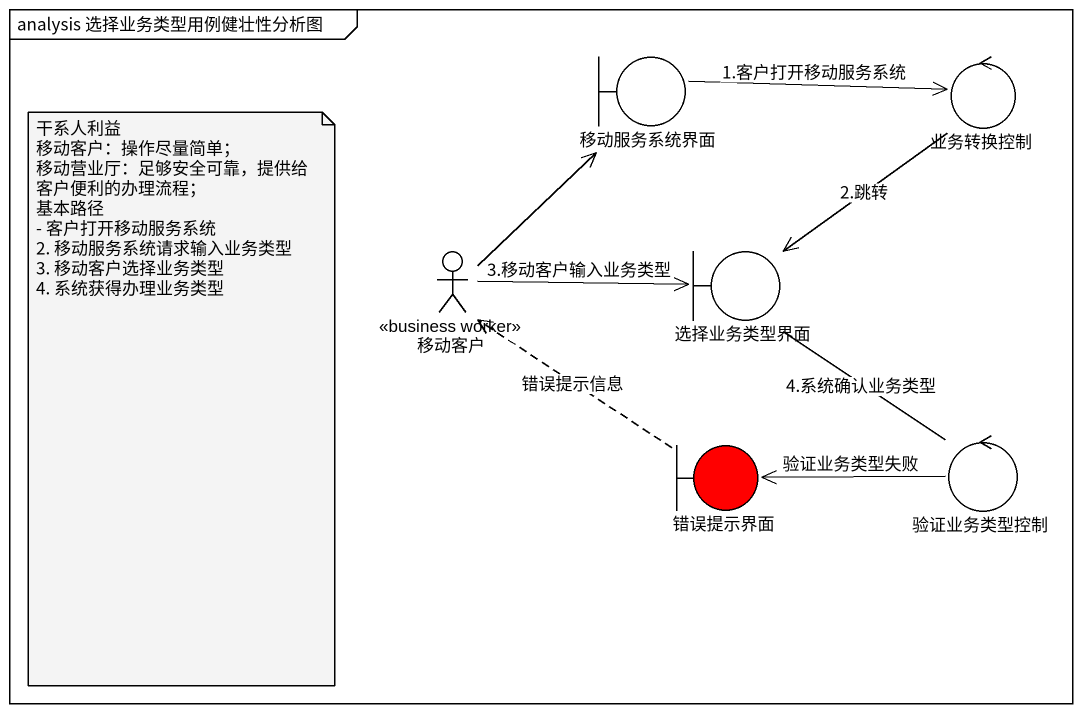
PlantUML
@startuml
mainframe analysis 选择业务类型用例健壮性分析图
boundary 移动服务系统界面
control 业务转换控制
actor 移动客户 <<business worker>>
boundary 选择业务类型界面
boundary 错误提示界面 #FF0000
control 验证业务类型控制
移动服务系统界面 -right-> 业务转换控制 : 1.客户打开移动服务系统
移动服务系统界面 <-- 移动客户
业务转换控制 --> 选择业务类型界面 : 2.跳转
选择业务类型界面 <-left- 移动客户 : 3.移动客户输入业务类型
选择业务类型界面 -- 验证业务类型控制 : 4.系统确认业务类型
错误提示界面 .up.> 移动客户 : 错误提示信息
验证业务类型控制 -left-> 错误提示界面 : 验证业务类型失败
note as N1
  干系人利益
  移动客户：操作尽量简单；
  移动营业厅：足够安全可靠，提供给客户便利的办理流程；
  基本路径
  - 客户打开移动服务系统
  2. 移动服务系统请求输入业务类型
  3. 移动客户选择业务类型
  4. 系统获得办理业务类型
end note
@enduml
